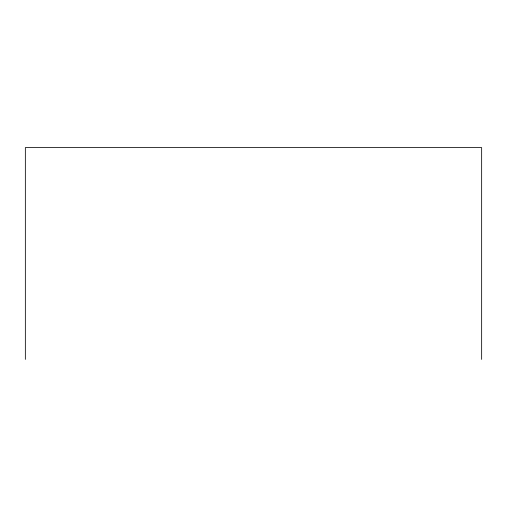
<?xml version="1.0" encoding="UTF-8"?>
<svg xmlns="http://www.w3.org/2000/svg" width="507" height="507" viewBox="0 0 507 507"><rect width="100%" height="100%" fill="white"/><g stroke="black" fill="none" stroke-linecap="round" stroke-linejoin="round"><path stroke-width="0.76" d="M481.65 359.4L481.65 147.6L25.35 147.6L25.35 359.4"/></g></svg>
